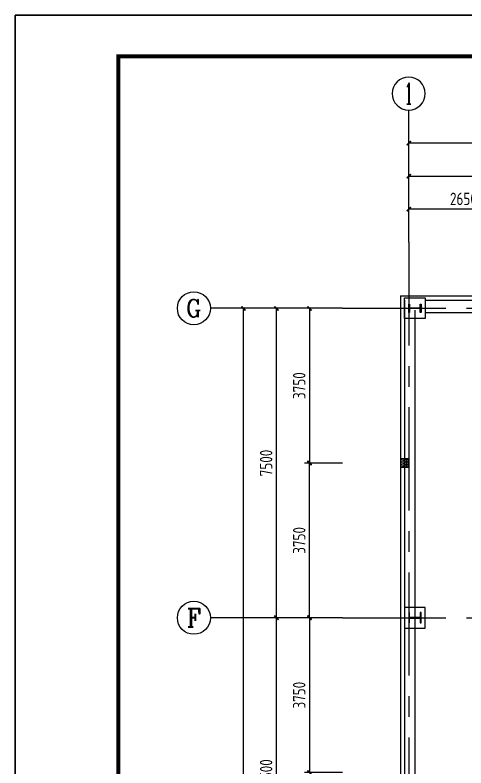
# Model space of a CAD drawing. Header units: millimetres. Extents: x 866309 to 879639, y 39442 to 44891.
# Drawn here: x 869400.5 to 869509.7, y 39860.2 to 40042.6 of the extents above; entities that cross this region are included whole.
import ezdxf
from ezdxf.enums import TextEntityAlignment as Align

# ---------------------------------------------------------------- set-up
doc = ezdxf.new("R2010")
doc.units = ezdxf.units.MM
doc.header["$LTSCALE"] = 1000
doc.header["$MEASUREMENT"] = 0
doc.linetypes.add('CENTER', pattern=[2, 1.25, -0.25, 0.25, -0.25])
doc.linetypes.add('DOTE', pattern=[2.42, 2, -0.2, 0.02, -0.2])
for name, color, linetype in [('AXIS', 3, 'Continuous'), ('AXIS_TEXT', 7, 'Continuous'), ('DIM', 7, 'Continuous'), ('DOTE', 1, 'DOTE'), ('M_Prof', 2, 'Continuous'), ('层14', 2, 'Continuous'), ('梁', 4, 'Continuous')]:
    doc.layers.add(name, color=color, linetype=linetype)
doc.styles.add('_TCH_AXIS', font='COMPLEX', dxfattribs={"bigfont": 'GBCBIG'})
doc.styles.add('COMPLEX', font='COMPLEX')
doc.styles.add('GBHZ', font='gbenor.shx', dxfattribs={"width": 0.9, "bigfont": 'gbcbig.shx'})
doc.dimstyles.new('Y100', dxfattribs={"dimscale": 0, "dimtxt": 3, "dimasz": 0.01, "dimexe": 1.2, "dimexo": 2, "dimgap": 1, "dimtad": 1, "dimdec": 0, "dimlfac": 100, "dimzin": 0, "dimdsep": 46, "dimtxsty": 'GBHZ', "dimblk": 'DX', "dimcen": 0.09, "dimdle": 1, "dimclrd": 7, "dimclre": 7, "dimclrt": 7, "dimadec": 0, "dimazin": 0, "dimtfac": 1, "dimtdec": 0, "dimtix": 1, "dimtmove": 2, "dimatfit": 3, "dimldrblk": 'DX', "dimfxl": 0, "dimtolj": 1, "dimtzin": 0, "dimarcsym": 0})

# ---------------------------------------------------------------- blocks, each defined once
blk = doc.blocks.new('_AXISO')
blk.add_circle((0, 0), 0.5)
at = {"layer": 'AXIS_TEXT', "style": 'COMPLEX', "width": 1.041667}
blk.add_attdef('A', text='', height=0.56, dxfattribs=at).set_placement((-0.25, -0.28), (0.25, -0.28), align=Align.FIT)
blk = doc.blocks.new('DX')
at = {"color": 0, "linetype": 'ByBlock', "const_width": 40}
blk.add_lwpolyline([(-54, -51), (46, 49)], dxfattribs=at)
blk = doc.blocks.new('*D1638')
at = {"layer": 'Defpoints', "color": 0, "transparency": 16777216}
for p in [(869463.8, 39896.59), (869479.8, 39896.59), (869479.8, 39821.59)]:
    blk.add_point(p, dxfattribs=at)
at = {"layer": 'dim', "color": 7, "lineweight": -2, "transparency": 16777216}
for p, q in [((869477.8, 39896.59), (869462.6, 39896.59)), ((869463.8, 39821.6), (869463.8, 39896.58)), ((869477.8, 39821.59), (869462.6, 39821.59))]:
    blk.add_line(p, q, dxfattribs=at)
at = {"layer": 'dim', "color": 7, "lineweight": -2, "transparency": 16777216, "xscale": 0.01, "yscale": 0.01, "zscale": 0.01}
for p, rotation in [((869463.8, 39896.59), 90), ((869463.8, 39821.59), 270)]:
    blk.add_blockref('DX', p, dxfattribs=dict(at, rotation=rotation))
at = {"layer": 'dim', "color": 7, "transparency": 16777216, "insert": (869461.3, 39859.09), "char_height": 3, "attachment_point": 5, "rotation": 90, "style": 'GBHZ'}
blk.add_mtext('\\A1;7500', dxfattribs=at)
blk = doc.blocks.new('*D1639')
at = {"layer": 'Defpoints', "color": 0, "transparency": 16777216}
for p in [(869463.8, 39971.59), (869479.8, 39971.59), (869479.8, 39896.59)]:
    blk.add_point(p, dxfattribs=at)
at = {"layer": 'dim', "color": 7, "lineweight": -2, "transparency": 16777216}
for p, q in [((869477.8, 39971.59), (869462.6, 39971.59)), ((869463.8, 39896.6), (869463.8, 39971.58)), ((869477.8, 39896.59), (869462.6, 39896.59))]:
    blk.add_line(p, q, dxfattribs=at)
at = {"layer": 'dim', "color": 7, "lineweight": -2, "transparency": 16777216, "xscale": 0.01, "yscale": 0.01, "zscale": 0.01}
for p, rotation in [((869463.8, 39971.59), 90), ((869463.8, 39896.59), 270)]:
    blk.add_blockref('DX', p, dxfattribs=dict(at, rotation=rotation))
at = {"layer": 'dim', "color": 7, "transparency": 16777216, "insert": (869461.3, 39934.09), "char_height": 3, "attachment_point": 5, "rotation": 90, "style": 'GBHZ'}
blk.add_mtext('\\A1;7500', dxfattribs=at)
blk = doc.blocks.new('*D1640')
at = {"layer": 'Defpoints', "color": 0, "transparency": 16777216}
for p in [(869455.8, 39971.59), (869479.8, 39971.59), (869479.8, 39521.59)]:
    blk.add_point(p, dxfattribs=at)
at = {"layer": 'dim', "color": 7, "lineweight": -2, "transparency": 16777216}
for p, q in [((869477.8, 39971.59), (869454.6, 39971.59)), ((869455.8, 39521.6), (869455.8, 39971.58)), ((869477.8, 39521.59), (869454.6, 39521.59))]:
    blk.add_line(p, q, dxfattribs=at)
at = {"layer": 'dim', "color": 7, "lineweight": -2, "transparency": 16777216, "xscale": 0.01, "yscale": 0.01, "zscale": 0.01}
for p, rotation in [((869455.8, 39971.59), 90), ((869455.8, 39521.59), 270)]:
    blk.add_blockref('DX', p, dxfattribs=dict(at, rotation=rotation))
at = {"layer": 'dim', "color": 7, "transparency": 16777216, "insert": (869453.3, 39746.59), "char_height": 3, "attachment_point": 5, "rotation": 90, "style": 'GBHZ'}
blk.add_mtext('\\A1;45000', dxfattribs=at)
blk = doc.blocks.new('*D1648')
at = {"layer": 'Defpoints', "color": 0, "transparency": 16777216}
for p in [(869610.8, 40003.59), (869495.8, 39987.59), (869610.8, 39987.59)]:
    blk.add_point(p, dxfattribs=at)
at = {"layer": 'dim', "color": 7, "lineweight": -2, "transparency": 16777216}
for p, q in [((869495.8, 39989.59), (869495.8, 40004.79)), ((869495.81, 40003.59), (869610.79, 40003.59)), ((869610.8, 39989.59), (869610.8, 40004.79))]:
    blk.add_line(p, q, dxfattribs=at)
at = {"layer": 'dim', "color": 7, "lineweight": -2, "transparency": 16777216, "xscale": 0.01, "yscale": 0.01, "zscale": 0.01, "rotation": 180}
blk.add_blockref('DX', (869495.8, 40003.59), dxfattribs=at)
at = {"layer": 'dim', "color": 7, "lineweight": -2, "transparency": 16777216, "xscale": 0.01, "yscale": 0.01, "zscale": 0.01}
blk.add_blockref('DX', (869610.8, 40003.59), dxfattribs=at)
at = {"layer": 'dim', "color": 7, "transparency": 16777216, "insert": (869553.3, 40006.09), "char_height": 3, "attachment_point": 5, "style": 'GBHZ'}
blk.add_mtext('\\A1;11500', dxfattribs=at)
blk = doc.blocks.new('*D1654')
at = {"layer": 'Defpoints', "color": 0, "transparency": 16777216}
for p in [(869495.8, 40011.59), (869495.8, 39987.59), (869965.8, 39987.59)]:
    blk.add_point(p, dxfattribs=at)
at = {"layer": 'dim', "color": 7, "lineweight": -2, "transparency": 16777216}
for p, q in [((869495.8, 39989.59), (869495.8, 40012.79)), ((869965.8, 39989.59), (869965.8, 40012.79)), ((869965.79, 40011.59), (869495.81, 40011.59))]:
    blk.add_line(p, q, dxfattribs=at)
at = {"layer": 'dim', "color": 7, "lineweight": -2, "transparency": 16777216, "xscale": 0.01, "yscale": 0.01, "zscale": 0.01, "rotation": 180}
blk.add_blockref('DX', (869495.8, 40011.59), dxfattribs=at)
at = {"layer": 'dim', "color": 7, "lineweight": -2, "transparency": 16777216, "xscale": 0.01, "yscale": 0.01, "zscale": 0.01}
blk.add_blockref('DX', (869965.8, 40011.59), dxfattribs=at)
at = {"layer": 'dim', "color": 7, "transparency": 16777216, "insert": (869730.8, 40014.09), "char_height": 3, "attachment_point": 5, "style": 'GBHZ'}
blk.add_mtext('\\A1;47000', dxfattribs=at)
blk = doc.blocks.new('*D4544')
at = {"layer": 'Defpoints', "color": 0, "transparency": 16777216}
for p in [(869481.8, 39896.59), (869471.8, 39859.09), (869481.8, 39859.09)]:
    blk.add_point(p, dxfattribs=at)
at = {"layer": 'dim', "color": 7, "lineweight": -2, "transparency": 16777216}
for p, q in [((869479.8, 39896.59), (869470.6, 39896.59)), ((869471.8, 39896.58), (869471.8, 39859.1)), ((869479.8, 39859.09), (869470.6, 39859.09))]:
    blk.add_line(p, q, dxfattribs=at)
at = {"layer": 'dim', "color": 7, "lineweight": -2, "transparency": 16777216, "xscale": 0.01, "yscale": 0.01, "zscale": 0.01}
for p, rotation in [((869471.8, 39896.59), 90), ((869471.8, 39859.09), 270)]:
    blk.add_blockref('DX', p, dxfattribs=dict(at, rotation=rotation))
at = {"layer": 'dim', "color": 7, "transparency": 16777216, "insert": (869469.3, 39877.84), "char_height": 3, "attachment_point": 5, "rotation": 90, "style": 'GBHZ'}
blk.add_mtext('\\A1;3750', dxfattribs=at)
blk = doc.blocks.new('*D4545')
at = {"layer": 'Defpoints', "color": 0, "transparency": 16777216}
for p in [(869471.8, 39934.09), (869481.8, 39934.09), (869481.8, 39896.59)]:
    blk.add_point(p, dxfattribs=at)
at = {"layer": 'dim', "color": 7, "lineweight": -2, "transparency": 16777216}
for p, q in [((869479.8, 39934.09), (869470.6, 39934.09)), ((869471.8, 39896.6), (869471.8, 39934.08)), ((869479.8, 39896.59), (869470.6, 39896.59))]:
    blk.add_line(p, q, dxfattribs=at)
at = {"layer": 'dim', "color": 7, "lineweight": -2, "transparency": 16777216, "xscale": 0.01, "yscale": 0.01, "zscale": 0.01}
for p, rotation in [((869471.8, 39934.09), 90), ((869471.8, 39896.59), 270)]:
    blk.add_blockref('DX', p, dxfattribs=dict(at, rotation=rotation))
at = {"layer": 'dim', "color": 7, "transparency": 16777216, "insert": (869469.3, 39915.34), "char_height": 3, "attachment_point": 5, "rotation": 90, "style": 'GBHZ'}
blk.add_mtext('\\A1;3750', dxfattribs=at)
blk = doc.blocks.new('*D4546')
at = {"layer": 'Defpoints', "color": 0, "transparency": 16777216}
for p in [(869481.8, 39971.59), (869471.8, 39934.09), (869481.8, 39934.09)]:
    blk.add_point(p, dxfattribs=at)
at = {"layer": 'dim', "color": 7, "lineweight": -2, "transparency": 16777216}
for p, q in [((869479.8, 39971.59), (869470.6, 39971.59)), ((869471.8, 39971.58), (869471.8, 39934.1)), ((869479.8, 39934.09), (869470.6, 39934.09))]:
    blk.add_line(p, q, dxfattribs=at)
at = {"layer": 'dim', "color": 7, "lineweight": -2, "transparency": 16777216, "xscale": 0.01, "yscale": 0.01, "zscale": 0.01}
for p, rotation in [((869471.8, 39971.59), 90), ((869471.8, 39934.09), 270)]:
    blk.add_blockref('DX', p, dxfattribs=dict(at, rotation=rotation))
at = {"layer": 'dim', "color": 7, "transparency": 16777216, "insert": (869469.3, 39952.84), "char_height": 3, "attachment_point": 5, "rotation": 90, "style": 'GBHZ'}
blk.add_mtext('\\A1;3750', dxfattribs=at)
blk = doc.blocks.new('*D5026')
at = {"layer": 'Defpoints', "color": 0, "transparency": 16777216}
for p in [(869495.8, 39995.59), (869495.8, 39987.59), (869522.3, 39987.59)]:
    blk.add_point(p, dxfattribs=at)
at = {"layer": '层14', "color": 7, "lineweight": -2, "transparency": 16777216}
for p, q in [((869495.8, 39989.59), (869495.8, 39996.79)), ((869522.3, 39989.59), (869522.3, 39996.79)), ((869522.29, 39995.59), (869495.81, 39995.59))]:
    blk.add_line(p, q, dxfattribs=at)
at = {"layer": '层14', "color": 7, "lineweight": -2, "transparency": 16777216, "xscale": 0.01, "yscale": 0.01, "zscale": 0.01, "rotation": 180}
blk.add_blockref('DX', (869495.8, 39995.59), dxfattribs=at)
at = {"layer": '层14', "color": 7, "lineweight": -2, "transparency": 16777216, "xscale": 0.01, "yscale": 0.01, "zscale": 0.01}
blk.add_blockref('DX', (869522.3, 39995.59), dxfattribs=at)
at = {"layer": '层14', "color": 7, "transparency": 16777216, "insert": (869509.05, 39998.09), "char_height": 3, "attachment_point": 5, "style": 'GBHZ'}
blk.add_mtext('\\A1;2650', dxfattribs=at)

msp = doc.modelspace()

# ---------------------------------------------------------------- hatches: boundary and pattern name
at = {"layer": '层14'}
h = msp.add_hatch(dxfattribs=at)
h.set_pattern_fill('DOTS', color=256, scale=5)
h.paths.add_polyline_path([(869493.804, 39933.086), (869495.804, 39933.086), (869495.804, 39935.086), (869493.804, 39935.086)])

# ---------------------------------------------------------------- linework, layer by layer
for p, q in [((869400.527, 39448.627), (869400.527, 40042.627)), ((869400.527, 40042.627), (869400.527, 39448.627))]:
    msp.add_line(p, q)
at = {"color": 0}
for p, q in [((870241.527, 40042.627), (869400.527, 40042.627)), ((869400.527, 40042.627), (870241.527, 40042.627))]:
    msp.add_line(p, q, dxfattribs=at)
at = {"color": 0, "const_width": 1}
msp.add_lwpolyline([(870231.527, 39458.627), (869425.527, 39458.627), (869425.527, 40032.627), (870231.527, 40032.627)], close=True, dxfattribs=at)
for points in [[(869494.804, 39974.086), (869499.804, 39974.086), (869499.804, 39969.086), (869494.804, 39969.086)], [(869494.804, 39894.086), (869499.804, 39894.086), (869499.804, 39899.086), (869494.804, 39899.086)]]:
    msp.add_lwpolyline(points, close=True)
at = {"layer": 'AXIS', "color": 0}
for p, q in [((869495.804, 39987.586), (869495.804, 40019.586)), ((869479.804, 39971.586), (869447.804, 39971.586)), ((869479.804, 39896.586), (869447.804, 39896.586))]:
    msp.add_line(p, q, dxfattribs=at)
at = {"layer": 'DOTE', "linetype": 'CENTER', "ltscale": 0.02}
for p, q in [((869495.804, 39987.586), (869495.804, 39505.586)), ((869479.804, 39971.586), (869981.804, 39971.586)), ((869479.804, 39896.586), (869981.804, 39896.586))]:
    msp.add_line(p, q, dxfattribs=at)
at = {"layer": 'M_Prof'}
for points in [[(869495.804, 39970.586), (869495.804, 39972.586), (869496.004, 39972.586), (869496.004, 39971.676), (869498.604, 39971.676), (869498.604, 39972.586), (869498.804, 39972.586), (869498.804, 39970.586), (869498.604, 39970.586), (869498.604, 39971.496), (869496.004, 39971.496), (869496.004, 39970.586)], [(869495.804, 39897.836), (869495.804, 39895.336), (869496.004, 39895.336), (869496.004, 39896.496), (869498.604, 39896.496), (869498.604, 39895.336), (869498.804, 39895.336), (869498.804, 39897.836), (869498.604, 39897.836), (869498.604, 39896.676), (869496.004, 39896.676), (869496.004, 39897.836)]]:
    msp.add_lwpolyline(points, close=True, dxfattribs=at)
at = {"layer": '层14'}
msp.add_lwpolyline([(869493.804, 39933.086), (869495.804, 39933.086), (869495.804, 39935.086), (869493.804, 39935.086)], close=True, dxfattribs=at)
at = {"layer": '梁'}
for p, q in [((869493.804, 39974.586), (869493.804, 39518.586)), ((869493.804, 39974.586), (869522.804, 39974.586)), ((869494.804, 39973.586), (869494.804, 39524.086)), ((869499.804, 39973.586), (869722.304, 39973.586)), ((869497.304, 39971.086), (869497.304, 39524.086)), ((869499.804, 39970.586), (869722.304, 39970.586))]:
    msp.add_line(p, q, dxfattribs=at)

# ---------------------------------------------------------------- block references
at = {"layer": 'AXIS', "color": 0}
ref = msp.add_blockref('_AXISO', (869495.804, 40023.586), dxfattribs=dict(at, xscale=-8, yscale=8, zscale=8, rotation=180))
ref.add_attrib('A', '1', dxfattribs={"layer": 'AXIS_TEXT', "color": 0, "height": 5.147, "style": '_TCH_AXIS'}).set_placement((869494.701, 40021.012), (869496.907, 40021.012), align=Align.FIT)
ref = msp.add_blockref('_AXISO', (869443.804, 39971.586), dxfattribs=dict(at, xscale=8, yscale=8, zscale=8))
ref.add_attrib('A', 'G', dxfattribs={"layer": 'AXIS_TEXT', "color": 0, "height": 4.252, "style": '_TCH_AXIS'}).set_placement((869441.982, 39969.46), (869445.626, 39969.46), align=Align.FIT)
ref = msp.add_blockref('_AXISO', (869443.804, 39896.586), dxfattribs=dict(at, xscale=8, yscale=8, zscale=8))
ref.add_attrib('A', 'F', dxfattribs={"layer": 'AXIS_TEXT', "color": 0, "height": 4.454, "style": '_TCH_AXIS'}).set_placement((869442.107, 39894.359), (869445.501, 39894.359), align=Align.FIT)

# ---------------------------------------------------------------- dimensions: what is measured, and where the dimension line sits
at = {"layer": 'dim'}
for base, p1, p2, picture, middle in [((869495.804, 40011.586), (869965.804, 39987.586), (869495.804, 39987.586), '*D1654', (869730.804, 40014.086)), ((869610.804, 40003.586), (869495.804, 39987.586), (869610.804, 39987.586), '*D1648', (869553.304, 40006.086))]:
    dim = msp.add_linear_dim(base=base, p1=p1, p2=p2, dimstyle='Y100', override={"dimscale": 1}, dxfattribs=at)
    dim.commit()
    dim.dimension.update_dxf_attribs({"geometry": picture, "text_midpoint": middle})
for base, p1, p2, angle, picture, middle in [((869455.804, 39971.586), (869479.804, 39521.586), (869479.804, 39971.586), 90, '*D1640', (869453.304, 39746.586)), ((869463.804, 39971.586), (869479.804, 39896.586), (869479.804, 39971.586), 90, '*D1639', (869461.304, 39934.086)), ((869471.804, 39934.086), (869481.804, 39971.586), (869481.804, 39934.086), 270, '*D4546', (869469.304, 39952.836)), ((869471.804, 39934.086), (869481.804, 39896.586), (869481.804, 39934.086), 90, '*D4545', (869469.304, 39915.336)), ((869463.804, 39896.586), (869479.804, 39821.586), (869479.804, 39896.586), 90, '*D1638', (869461.304, 39859.086)), ((869471.804, 39859.086), (869481.804, 39896.586), (869481.804, 39859.086), 270, '*D4544', (869469.304, 39877.836))]:
    dim = msp.add_linear_dim(base=base, p1=p1, p2=p2, angle=angle, dimstyle='Y100', override={"dimscale": 1}, dxfattribs=at)
    dim.commit()
    dim.dimension.update_dxf_attribs({"geometry": picture, "text_midpoint": middle})
at = {"layer": '层14'}
dim = msp.add_linear_dim(base=(869495.804, 39995.586), p1=(869522.304, 39987.586), p2=(869495.804, 39987.586), angle=180, dimstyle='Y100', override={"dimscale": 1, "dimfxl": 2}, dxfattribs=at)
dim.commit()
dim.dimension.update_dxf_attribs({"geometry": '*D5026', "text_midpoint": (869509.054, 39998.086)})

doc.saveas('drawing.dxf')
